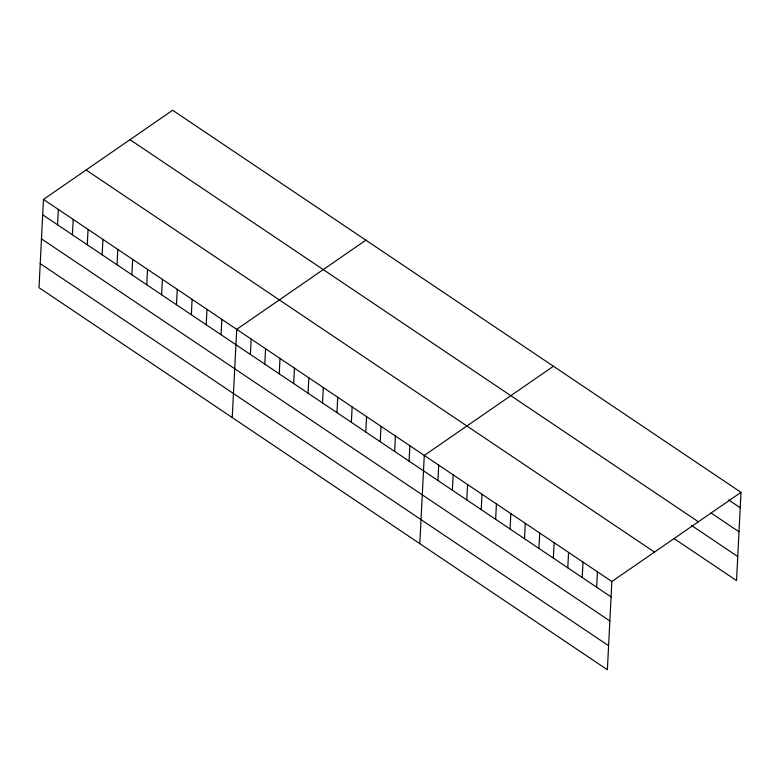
<?xml version="1.0" encoding="UTF-8"?>
<svg xmlns="http://www.w3.org/2000/svg" width="780" height="780" viewBox="0 0 780 780"><rect width="100%" height="100%" fill="white"/><g stroke="black" fill="none" stroke-linecap="round" stroke-linejoin="round"><path stroke-width="1.17" d="M43.465 199.426L39 287.654L607.376 669.747L611.851 581.519L741 492.346L172.624 110.253L43.465 199.426L611.851 581.519M57.554 224.806L58.334 209.42M72.423 234.799L73.203 219.414M87.282 244.793L88.062 229.398M102.151 254.787L102.931 239.392M117.019 264.781L117.799 249.386M131.878 274.774L132.659 259.379M146.747 284.768L147.527 269.373M161.616 294.762L162.396 279.367M176.475 304.756L177.255 289.36M191.344 314.75L192.124 299.354M206.213 324.733L206.993 309.348M221.072 334.727L221.851 319.342M232.245 417.573L236.72 329.335L365.869 240.162M250.37 354.422L251.15 339.037M264.79 364.123L265.57 348.728M279.221 373.825L280 358.43M293.651 383.526L294.43 368.131M308.081 393.218L308.86 377.832M322.51 402.919L323.29 387.533M336.931 412.62L337.711 397.225M351.361 422.321L352.141 406.926M365.791 432.013L366.571 416.627M380.221 441.714L381.001 426.328M394.651 451.415L395.431 436.03M409.081 461.116L409.851 445.721M419.815 543.66L424.281 455.423L553.439 366.249M437.931 480.509L438.711 465.124M452.361 490.21L453.141 474.825M466.791 499.912L467.571 484.526M481.221 509.613L481.991 494.218M495.641 519.314L496.421 503.919M510.071 529.006L510.851 513.62M524.501 538.707L525.281 523.322M538.931 548.408L539.711 533.023M553.361 558.109L554.141 542.714M567.782 567.811L568.562 552.416M582.212 577.502L582.992 562.117M596.642 587.203L597.422 571.818M741 492.346L736.534 580.573L674.008 538.551M728.676 499.97L740.22 507.731M711.106 513.016L739.001 531.775M129.997 139.678L698.383 521.771M691.577 525.496L737.743 556.54M86.093 170.001L654.469 552.084M42.685 214.812L611.072 596.905M41.477 238.855L609.853 620.948M40.219 263.62L608.595 645.713"/></g></svg>
